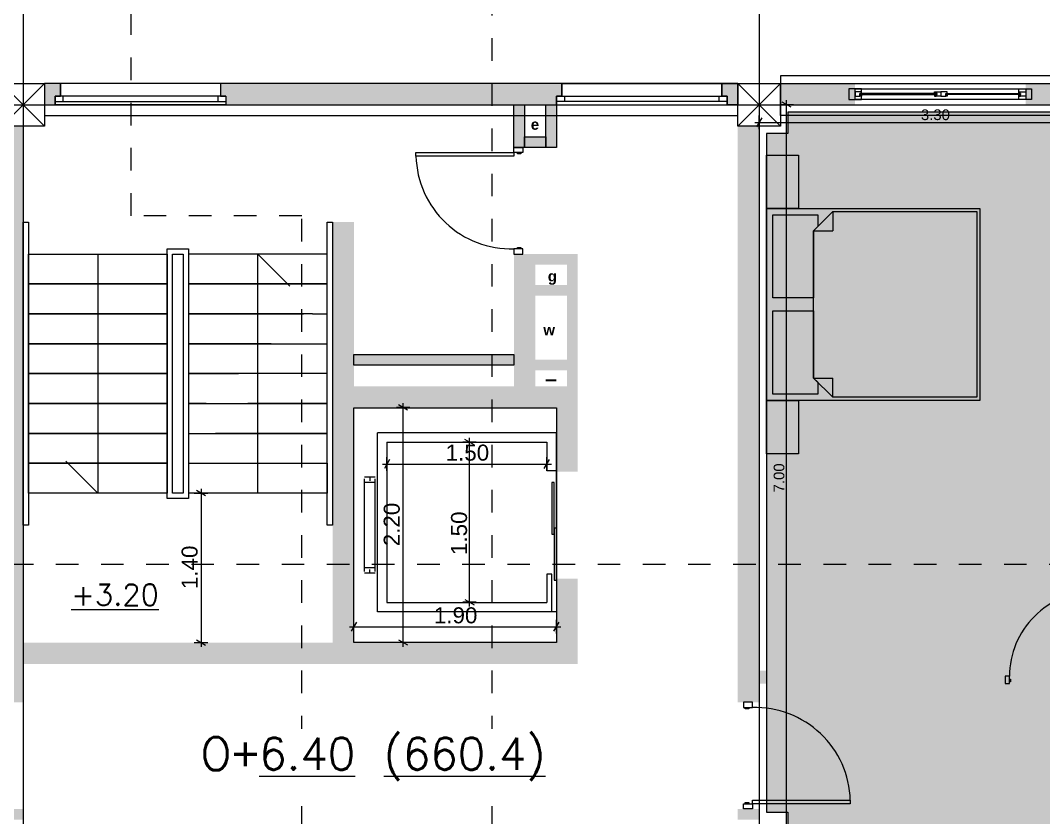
# Model space of a CAD drawing. Header units: millimetres. Extents: x 475616349 to 476941521, y 4620115302 to 4621446928.
# Drawn here: x 476504612 to 476514205, y 4620527026 to 4620534495 of the extents above; entities that cross this region are included whole.
import ezdxf

# ---------------------------------------------------------------- set-up
doc = ezdxf.new("R2010")
doc.units = ezdxf.units.MM
doc.header["$MEASUREMENT"] = 0
doc.set_wipeout_variables(frame=1)
doc.linetypes.add('Dashed', pattern=[423.333333, 211.666667, -211.666667])
doc.linetypes.add('Wipeout_Contour', pattern=[1000, 0, -1000])
for name, color, linetype, lineweight in [('2D Drafting - General_Pen_No__1_Pen_No__7', 7, 'Continuous', 0), ('2D Drafting - General_Pen_No__1_Pen_No__7_Pen_No__7', 7, 'Continuous', 0), ('2D Drafting - General_Pen_No__250_Pen_No__7_Pen_No__154', 154, 'Continuous', 0), ('2D Drafting - General_Pen_No__250_Pen_No__7_Pen_No__250', 7, 'Continuous', 0), ('2D Drafting - General_Pen_No__250_Pen_No__7_Pen_No__7', 7, 'Continuous', 0), ('2D Drafting - General_Pen_No__7_Pen_No__7_Pen_No__7', 7, 'Continuous', 0), ('Doors_Pen_No__7_Pen_No__7_Pen_No__7', 7, 'Continuous', 0), ('G-Anno-Nplt_Pen_No__151', 151, 'Continuous', 0), ('G-Anno-Nplt_Pen_No__4', 7, 'Continuous', 0), ('G-Anno-Nplt_Pen_No__7', 7, 'Continuous', 0), ('gegmebi_Pen_No__7_Pen_No__7', 7, 'Continuous', 0), ('kar-panjara_Pen_No__7_Pen_No__7_Pen_No__7', 7, 'Continuous', 0), ('New_._Pen_No__1', 1, 'Continuous', 0), ('New_2D Drafting - General_Pen_No__250_Pen_No__7_Pen_No__154', 154, 'Continuous', 0), ('New_2D Drafting - General_Pen_No__250_Pen_No__7_Pen_No__250', 7, 'Continuous', 0), ('New_2D Drafting - General_Pen_No__250_Pen_No__7_Pen_No__7', 7, 'Continuous', 0), ('New_2D Drafting - General_Pen_No__30_Pen_No__9_Pen_No__9_Pen_No__250', 7, 'Continuous', 0), ('New_2D Drafting - General_Pen_No__30_Pen_No__9_Pen_No__9_Pen_No__4', 7, 'Continuous', 0), ('New_2D Drafting - General_Pen_No__30_Pen_No__9_Pen_No__9_Pen_No__7', 7, 'Continuous', 0), ('New_R03_Nakveti_Pen_No__250', 7, 'Continuous', 0), ('New_R03_Nakveti_Pen_No__4', 7, 'Continuous', 0), ('New_reg_nak_Pen_No__7', 7, 'Continuous', 0), ('New_shenobebi_Pen_No__1', 1, 'Continuous', 0), ('New_shenobebi_Pen_No__7', 7, 'Continuous', 0), ('New_Structural - Bearing_Pen_No__250', 7, 'Continuous', 0), ('New_zoma_Pen_No__4', 7, 'Continuous', 0), ('New_zoma_Pen_No__7', 7, 'Continuous', 0), ('zoma_Pen_No__142', 142, 'Continuous', 0), ('zoma_Pen_No__5_Pen_No__5', 5, 'Continuous', 0)]:
    doc.layers.add(name, color=color, linetype=linetype, lineweight=lineweight)
for name, color, linetype in [('New_R03_Nakveti', 7, 'Continuous'), ('New_zoma', 7, 'Continuous'), ('zoma', 7, 'Continuous')]:
    doc.layers.add(name, color=color, linetype=linetype)
doc.styles.add('GENERATED_STYLE_1', font='arial.ttf')
doc.styles.add('GENERATED_STYLE_2', font='arial.ttf')
doc.styles.add('GENERATED_STYLE_3', font='arialbd.ttf')
doc.dimstyles.new('GENERATED_STYLE__15', dxfattribs={"dimtxt": 150, "dimasz": 64.421331, "dimexe": 0.18, "dimexo": 3, "dimgap": 0.09, "dimtad": 1, "dimlfac": 0.001, "dimzin": 0, "dimdsep": 46, "dimtxsty": 'GENERATED_STYLE_2', "dimblk": 'ARROWHEAD_2', "dimblk1": 'ARROWHEAD_2', "dimblk2": 'ARROWHEAD_2', "dimcen": 0.09, "dimclrd": 142, "dimclre": 142, "dimclrt": 142, "dimadec": 0, "dimazin": 0, "dimtfac": 1, "dimtdec": 4, "dimtmove": 0, "dimatfit": 3, "dimfxl": 1, "dimtolj": 1, "dimtzin": 0, "dimarcsym": 0})
doc.dimstyles.new('GENERATED_STYLE__18', dxfattribs={"dimtxt": 100, "dimasz": 64.421331, "dimexe": 0.18, "dimexo": 3, "dimgap": 0.09, "dimtad": 1, "dimtih": 1, "dimtoh": 1, "dimlfac": 0.001, "dimzin": 0, "dimdsep": 46, "dimtxsty": 'GENERATED_STYLE_1', "dimblk": 'ARROWHEAD_2', "dimblk1": 'ARROWHEAD_2', "dimblk2": 'ARROWHEAD_2', "dimcen": 0.09, "dimclrd": 7, "dimclre": 7, "dimclrt": 7, "dimadec": 0, "dimazin": 0, "dimtfac": 1, "dimtdec": 4, "dimtmove": 0, "dimatfit": 3, "dimfxl": 1, "dimtolj": 1, "dimtzin": 0, "dimarcsym": 0})
doc.dimstyles.new('GENERATED_STYLE__19', dxfattribs={"dimtxt": 100, "dimasz": 64.421331, "dimexe": 0.18, "dimexo": 3, "dimgap": 0.09, "dimtad": 1, "dimlfac": 0.001, "dimzin": 0, "dimdsep": 46, "dimtxsty": 'GENERATED_STYLE_1', "dimblk": 'ARROWHEAD_2', "dimblk1": 'ARROWHEAD_2', "dimblk2": 'ARROWHEAD_2', "dimcen": 0.09, "dimclrd": 7, "dimclre": 7, "dimclrt": 7, "dimadec": 0, "dimazin": 0, "dimtfac": 1, "dimtdec": 4, "dimtmove": 0, "dimatfit": 3, "dimfxl": 1, "dimtolj": 1, "dimtzin": 0, "dimarcsym": 0})
doc.dimstyles.new('GENERATED_STYLE__27', dxfattribs={"dimtxt": 150, "dimasz": 64.421331, "dimexe": 0.18, "dimexo": 3, "dimgap": 0.09, "dimtad": 1, "dimtih": 1, "dimtoh": 1, "dimlfac": 0.001, "dimzin": 0, "dimdsep": 46, "dimtxsty": 'GENERATED_STYLE_2', "dimblk": 'ARROWHEAD_2', "dimblk1": 'ARROWHEAD_2', "dimblk2": 'ARROWHEAD_2', "dimcen": 0.09, "dimclrd": 142, "dimclre": 142, "dimclrt": 142, "dimadec": 0, "dimazin": 0, "dimtfac": 1, "dimtdec": 4, "dimtmove": 0, "dimatfit": 3, "dimfxl": 1, "dimtolj": 1, "dimtzin": 0, "dimarcsym": 0})
doc.dimstyles.new('GENERATED_STYLE__28', dxfattribs={"dimtxt": 150, "dimasz": 64.421331, "dimexe": 0.18, "dimexo": 3, "dimgap": 0.09, "dimtad": 1, "dimlfac": 0.001, "dimzin": 0, "dimdsep": 46, "dimtxsty": 'GENERATED_STYLE_2', "dimblk": 'ARROWHEAD_2', "dimblk1": 'ARROWHEAD_2', "dimblk2": 'ARROWHEAD_2', "dimcen": 0.09, "dimclrd": 142, "dimclre": 142, "dimclrt": 142, "dimadec": 0, "dimazin": 0, "dimtfac": 1, "dimtdec": 4, "dimtmove": 2, "dimatfit": 3, "dimfxl": 1, "dimtolj": 1, "dimtzin": 0, "dimarcsym": 0})

# ---------------------------------------------------------------- blocks, each defined once
blk = doc.blocks.new('Bed Layout 23_2')
at = {"layer": 'New_R03_Nakveti_Pen_No__4', "color": 7, "linetype": 'Continuous', "lineweight": 0}
for p, q in [((-900, 0), (-1399.9, 0)), ((-1399.9, 0), (-1399.9, -300)), ((-900, -300), (-900, 0)), ((900, 0), (-900, 0)), ((-900, 0), (-900, -2000)), ((1399.9, 0), (900, 0)), ((900, 0), (900, -300)), ((900, -2000), (900, 0)), ((1399.9, -300), (1399.9, 0)), ((-1399.9, -300), (-900, -300)), ((900, -300), (1399.9, -300)), ((-690, -440), (-870, -620)), ((0, -440), (-690, -440)), ((-690, -440), (-690, -620)), ((690, -440), (0, -440)), ((870, -620), (690, -440)), ((690, -440), (690, -620)), ((-870, -620), (-870, -1970)), ((-870, -620), (-690, -620)), ((870, -620), (690, -620)), ((870, -1970), (870, -620)), ((-900, -2000), (900, -2000)), ((-870, -1970), (0, -1970)), ((0, -1970), (870, -1970))]:
    blk.add_line(p, q, dxfattribs=at)
at = {"layer": 'New_R03_Nakveti_Pen_No__4', "color": 7, "linetype": 'Continuous', "lineweight": 0, "flags": 128}
for points in [[(-60, -440), (-60, -60), (-840, -60), (-840, -480), (-730, -480), (-690, -440)], [(690, -440), (730, -480), (840, -480), (840, -60), (60, -60), (60, -440)]]:
    blk.add_lwpolyline(points, close=True, dxfattribs=at)
blk = doc.blocks.new('*D1454', base_point=(476577134.1, 4620325125.7))
at = {"layer": 'zoma_Pen_No__142', "color": 142, "linetype": 'Continuous', "lineweight": 0, "transparency": 16777216}
for p, q in [((476506347.7, 4620530041.4), (476506262.9, 4620530090.3)), ((476506305.3, 4620530107.3), (476506305.3, 4620530065.8)), ((476506241.7, 4620530065.8), (476506368.9, 4620530065.8)), ((476506305.3, 4620530065.8), (476506305.3, 4620528665.8)), ((476506241.7, 4620528665.8), (476506368.9, 4620528665.8)), ((476506262.9, 4620528690.3), (476506347.7, 4620528641.4)), ((476506305.3, 4620528665.8), (476506305.3, 4620528624.4))]:
    blk.add_line(p, q, dxfattribs=at)
at = {"layer": 'zoma_Pen_No__142', "color": 142, "lineweight": 0, "transparency": 16777216, "insert": (476506275.3, 4620529166.3), "char_height": 150, "attachment_point": 7, "rotation": 90, "style": 'GENERATED_STYLE_2'}
blk.add_mtext('\\A1;{\\pql;\\fArial CYR|b0|i0|c204|p34;1.40}', dxfattribs=at)
blk = doc.blocks.new('ARROWHEAD_2')
at = {"color": 0, "linetype": 'Continuous', "lineweight": 0}
for p, q in [((0, 0), (-1, 0)), ((-0.38, -0.66), (0.38, 0.66))]:
    blk.add_line(p, q, dxfattribs=at)
blk = doc.blocks.new('*D1517', base_point=(476577134.1, 4620325125.7))
at = {"layer": 'zoma_Pen_No__142', "color": 142, "linetype": 'Continuous', "lineweight": 0, "transparency": 16777216}
for p, q in [((476506347.7, 4620530041.4), (476506262.9, 4620530090.3)), ((476506305.3, 4620530107.3), (476506305.3, 4620530065.8)), ((476506241.7, 4620530065.8), (476506368.9, 4620530065.8)), ((476506305.3, 4620530065.8), (476506305.3, 4620528665.8)), ((476506241.7, 4620528665.8), (476506368.9, 4620528665.8)), ((476506262.9, 4620528690.3), (476506347.7, 4620528641.4)), ((476506305.3, 4620528665.8), (476506305.3, 4620528624.4))]:
    blk.add_line(p, q, dxfattribs=at)
at = {"layer": 'zoma_Pen_No__142', "color": 142, "lineweight": 0, "transparency": 16777216, "insert": (476506275.3, 4620529166.3), "char_height": 150, "attachment_point": 7, "rotation": 90, "style": 'GENERATED_STYLE_2'}
blk.add_mtext('\\A1;{\\pql;\\fArial CYR|b0|i0|c204|p34;1.40}', dxfattribs=at)
blk = doc.blocks.new('*D1518', base_point=(476577134.1, 4620325125.7))
at = {"layer": 'zoma_Pen_No__142', "color": 142, "linetype": 'Continuous', "lineweight": 0, "transparency": 16777216}
for p, q in [((476507762.8, 4620528856), (476507713.9, 4620528771.2)), ((476507738.4, 4620528750), (476507738.4, 4620528877.1)), ((476509613.9, 4620528771.2), (476509662.8, 4620528856)), ((476509638.4, 4620528750), (476509638.4, 4620528877.1)), ((476507696.9, 4620528813.6), (476507738.4, 4620528813.6)), ((476507738.4, 4620528813.6), (476509638.4, 4620528813.6)), ((476509638.4, 4620528813.6), (476509679.8, 4620528813.6))]:
    blk.add_line(p, q, dxfattribs=at)
at = {"layer": 'zoma_Pen_No__142', "color": 142, "lineweight": 0, "transparency": 16777216, "insert": (476508488.8, 4620528843.6), "char_height": 150, "attachment_point": 7, "style": 'GENERATED_STYLE_2'}
blk.add_mtext('\\A1;{\\pql;\\fArial CYR|b0|i0|c204|p34;1.90}', dxfattribs=at)
blk = doc.blocks.new('*D1519', base_point=(476577134.1, 4620325125.7))
at = {"layer": 'zoma_Pen_No__142', "color": 142, "linetype": 'Continuous', "lineweight": 0, "transparency": 16777216}
for p, q in [((476508864.9, 4620530519.4), (476508780.1, 4620530568.3)), ((476508822.5, 4620530543.8), (476508822.5, 4620530585.3)), ((476508886.1, 4620530543.8), (476508758.9, 4620530543.8)), ((476508822.5, 4620529043.8), (476508822.5, 4620530543.8)), ((476508886.1, 4620529043.8), (476508758.9, 4620529043.8)), ((476508780.1, 4620529068.3), (476508864.9, 4620529019.4)), ((476508822.5, 4620529002.4), (476508822.5, 4620529043.8))]:
    blk.add_line(p, q, dxfattribs=at)
at = {"layer": 'zoma_Pen_No__142', "color": 142, "lineweight": 0, "transparency": 16777216, "insert": (476508801.5, 4620529485.8), "char_height": 150, "attachment_point": 7, "rotation": 90, "style": 'GENERATED_STYLE_2'}
blk.add_mtext('\\A1;{\\pql;\\fArial CYR|b0|i0|c204|p34;1.50}', dxfattribs=at)
blk = doc.blocks.new('*D1520', base_point=(476577134.1, 4620325125.7))
at = {"layer": 'zoma_Pen_No__142', "color": 142, "linetype": 'Continuous', "lineweight": 0, "transparency": 16777216}
for p, q in [((476508073.1, 4620530380.5), (476508024.2, 4620530295.7)), ((476508048.7, 4620530274.5), (476508048.7, 4620530401.7)), ((476509524.2, 4620530295.7), (476509573.1, 4620530380.5)), ((476509548.7, 4620530274.5), (476509548.7, 4620530401.7)), ((476508007.2, 4620530338.1), (476508048.7, 4620530338.1)), ((476508048.7, 4620530338.1), (476509548.7, 4620530338.1)), ((476509548.7, 4620530338.1), (476509590.1, 4620530338.1))]:
    blk.add_line(p, q, dxfattribs=at)
at = {"layer": 'zoma_Pen_No__142', "color": 142, "lineweight": 0, "transparency": 16777216, "insert": (476508599.1, 4620530368.1), "char_height": 150, "attachment_point": 7, "style": 'GENERATED_STYLE_2'}
blk.add_mtext('\\A1;{\\pql;\\fArial CYR|b0|i0|c204|p34;1.50}', dxfattribs=at)
blk = doc.blocks.new('*D1521', base_point=(476577134.1, 4620325125.7))
at = {"layer": 'zoma_Pen_No__142', "color": 142, "linetype": 'Continuous', "lineweight": 0, "transparency": 16777216}
for p, q in [((476508263.9, 4620530867.2), (476508136.7, 4620530867.2)), ((476508242.7, 4620530842.7), (476508157.9, 4620530891.7)), ((476508200.3, 4620530867.2), (476508200.3, 4620530908.7)), ((476508200.3, 4620528667.2), (476508200.3, 4620530867.2)), ((476508263.9, 4620528667.2), (476508136.7, 4620528667.2)), ((476508157.9, 4620528691.7), (476508242.7, 4620528642.7)), ((476508200.3, 4620528625.8), (476508200.3, 4620528667.2))]:
    blk.add_line(p, q, dxfattribs=at)
at = {"layer": 'zoma_Pen_No__142', "color": 142, "lineweight": 0, "transparency": 16777216, "insert": (476508170.3, 4620529567.7), "char_height": 150, "attachment_point": 7, "rotation": 90, "style": 'GENERATED_STYLE_2'}
blk.add_mtext('\\A1;{\\pql;\\fArial CYR|b0|i0|c204|p34;2.20}', dxfattribs=at)
blk = doc.blocks.new('*D1570', base_point=(476577134.1, 4620325125.7))
at = {"layer": 'New_zoma_Pen_No__4', "color": 7, "linetype": 'Continuous', "lineweight": 0, "transparency": 16777216}
for p, q in [((476511838.3, 4620533681.3), (476511753.5, 4620533730.2)), ((476511795.9, 4620533705.7), (476511795.9, 4620533747.2)), ((476511859.5, 4620533705.7), (476511732.3, 4620533705.7)), ((476511795.9, 4620526705.7), (476511795.9, 4620533705.7)), ((476511753.5, 4620526730.2), (476511838.3, 4620526681.3)), ((476511859.5, 4620526705.7), (476511732.3, 4620526705.7)), ((476511795.9, 4620526664.3), (476511795.9, 4620526705.7))]:
    blk.add_line(p, q, dxfattribs=at)
at = {"layer": 'New_zoma_Pen_No__7', "color": 7, "lineweight": 0, "transparency": 16777216, "insert": (476511775.9, 4620530072.7), "char_height": 100, "attachment_point": 7, "rotation": 90, "style": 'GENERATED_STYLE_1'}
blk.add_mtext('\\A1;{\\pql;\\fArial|b0|i0|c0|p34;7.00}', dxfattribs=at)
blk = doc.blocks.new('*D1571', base_point=(476577134.1, 4620325125.7))
at = {"layer": 'New_zoma_Pen_No__4', "color": 7, "linetype": 'Continuous', "lineweight": 0, "transparency": 16777216}
for p, q in [((476511496.9, 4620533540.1), (476511538.4, 4620533540.1)), ((476511562.8, 4620533582.5), (476511513.9, 4620533497.7)), ((476511538.4, 4620533476.5), (476511538.4, 4620533603.7)), ((476511538.4, 4620533540.1), (476514838.4, 4620533540.1)), ((476514813.9, 4620533497.7), (476514862.8, 4620533582.5)), ((476514838.4, 4620533476.5), (476514838.4, 4620533603.7)), ((476514838.4, 4620533540.1), (476514879.8, 4620533540.1))]:
    blk.add_line(p, q, dxfattribs=at)
at = {"layer": 'New_zoma_Pen_No__7', "color": 7, "lineweight": 0, "transparency": 16777216, "insert": (476513055.3, 4620533560.1), "char_height": 100, "attachment_point": 7, "style": 'GENERATED_STYLE_1'}
blk.add_mtext('\\A1;{\\pql;\\fArial|b0|i0|c0|p34;3.30}', dxfattribs=at)

msp = doc.modelspace()

# ---------------------------------------------------------------- hatches: boundary and pattern name
at = {"layer": '2D Drafting - General_Pen_No__250_Pen_No__7_Pen_No__154', "linetype": 'Continuous', "lineweight": 0}
for points in [[(476504838.366, 4620533905.882), (476504838.366, 4620533705.72), (476504938.366, 4620533705.72), (476504938.366, 4620533785.766), (476504988.372, 4620533785.766), (476504988.372, 4620533905.72), (476504938.366, 4620533905.72), (476504938.366, 4620533905.882)], [(476506488.372, 4620533905.72), (476506488.369, 4620533785.72), (476506538.366, 4620533785.72), (476506538.366, 4620533705.718), (476509638.366, 4620533705.718), (476509638.366, 4620533785.72), (476509688.363, 4620533785.72), (476509688.36, 4620533905.72)], [(476511338.366, 4620533905.882), (476511338.366, 4620533705.882), (476511238.366, 4620533705.882), (476511238.366, 4620533785.766), (476511188.363, 4620533785.766), (476511188.363, 4620533905.882), (476511238.366, 4620533905.882)]]:
    msp.add_hatch(color=154, dxfattribs=at).paths.add_polyline_path(points)
at = {"layer": '2D Drafting - General_Pen_No__250_Pen_No__7_Pen_No__7', "linetype": 'Continuous', "lineweight": 0}
for points in [[(476512438.364, 4620533705.72), (476511738.366, 4620533705.72), (476511738.366, 4620533905.72), (476512438.364, 4620533905.72)], [(476515038.366, 4620533705.72), (476514038.364, 4620533705.72), (476514038.364, 4620533905.72), (476515038.366, 4620533905.72)], [(476509338.365, 4620533705.634), (476509338.365, 4620533305.677), (476509238.365, 4620533305.677), (476509238.365, 4620533705.634)], [(476504438.366, 4620533505.72), (476504438.366, 4620528105.72), (476504638.366, 4620528105.72), (476504638.366, 4620533505.72)], [(476511338.366, 4620533505.72), (476511338.366, 4620528105.72), (476511538.366, 4620528105.72), (476511538.366, 4620533505.72)], [(476507738.366, 4620532605.677), (476507738.366, 4620531065.645), (476507538.366, 4620531065.645), (476507538.366, 4620532605.677)], [(476509238.365, 4620532305.677), (476509438.366, 4620532305.677), (476509438.366, 4620531065.645), (476509238.365, 4620531065.645)], [(476513846.57, 4620528401.713), (476511538.366, 4620528401.713), (476511538.366, 4620528281.713), (476513846.57, 4620528281.713)], [(476504438.366, 4620527105.72), (476504438.366, 4620527005.72), (476504638.366, 4620527005.72), (476504638.366, 4620527105.72)], [(476511538.366, 4620527105.72), (476511538.366, 4620527005.72), (476511338.366, 4620527005.72), (476511338.366, 4620527105.72)]]:
    msp.add_hatch(color=7, dxfattribs=at).paths.add_polyline_path(points)
at = {"layer": 'G-Anno-Nplt_Pen_No__151', "linetype": 'Continuous', "lineweight": 0, "true_color": 0x1f2f3f}
msp.add_hatch(color=169, dxfattribs=at).paths.add_polyline_path([(476511608.366, 4620527075.72), (476511808.366, 4620527075.72), (476511808.366, 4620526775.72), (476512108.366, 4620526775.72), (476512108.366, 4620525914.702), (476511708.366, 4620525914.702), (476511708.366, 4620523575.72), (476511808.366, 4620523575.72), (476511808.366, 4620523035.72), (476511708.366, 4620523035.72), (476511708.366, 4620518875.662), (476515108.366, 4620518875.662), (476515108.366, 4620516475.661), (476517868.366, 4620516475.661), (476517868.366, 4620517125.85), (476518168.366, 4620517125.85), (476518168.366, 4620517375.72), (476518268.366, 4620517375.72), (476518268.366, 4620523035.72), (476518168.366, 4620523035.72), (476518168.366, 4620523575.72), (476518268.366, 4620523575.72), (476518268.366, 4620524863.012), (476518338.366, 4620524863.012), (476518338.366, 4620526605.72), (476518238.366, 4620526605.72), (476518238.366, 4620526855.72), (476517938.366, 4620526855.72), (476517938.366, 4620527876.738), (476518338.366, 4620527876.738), (476518338.366, 4620528478.99), (476518268.366, 4620528478.99), (476518268.366, 4620532535.723), (476514768.366, 4620532535.723), (476514768.366, 4620533635.72), (476511808.366, 4620533635.72), (476511808.366, 4620533435.72), (476511608.366, 4620533435.72)])
at = {"layer": 'G-Anno-Nplt_Pen_No__7', "linetype": 'Continuous', "lineweight": 0}
msp.add_hatch(color=7, dxfattribs=at).paths.add_polyline_path([(476507538.366, 4620528465.645), (476504638.366, 4620528465.645), (476504638.366, 4620528665.645), (476507538.366, 4620528665.645)])
at = {"layer": 'New_2D Drafting - General_Pen_No__250_Pen_No__7_Pen_No__154', "linetype": 'Continuous', "lineweight": 0}
for points in [[(476507538.366, 4620531065.645), (476507738.366, 4620531065.645), (476509838.366, 4620531065.645), (476509838.366, 4620530265.645), (476509638.366, 4620530265.645), (476509638.366, 4620530865.645), (476507738.366, 4620530865.645), (476507538.366, 4620530865.645)], [(476507538.366, 4620530865.645), (476507738.366, 4620530865.645), (476507738.366, 4620528665.645), (476509638.366, 4620528665.645), (476509638.366, 4620529265.645), (476509838.366, 4620529265.645), (476509838.366, 4620528465.645), (476507538.366, 4620528465.645), (476507538.366, 4620528665.645)]]:
    msp.add_hatch(color=154, dxfattribs=at).paths.add_polyline_path(points)
at = {"layer": 'New_2D Drafting - General_Pen_No__250_Pen_No__7_Pen_No__7', "linetype": 'Continuous', "lineweight": 0}
for points in [[(476509538.366, 4620533705.677), (476509638.366, 4620533705.677), (476509638.366, 4620533305.677), (476509538.366, 4620533305.677)], [(476507738.366, 4620531266.19), (476507738.366, 4620531366.19), (476509238.366, 4620531366.19), (476509238.366, 4620531266.19)]]:
    msp.add_hatch(color=7, dxfattribs=at).paths.add_polyline_path(points)
at = {"layer": 'New_2D Drafting - General_Pen_No__30_Pen_No__9_Pen_No__9_Pen_No__4', "linetype": 'Continuous', "lineweight": 0}
for points in [[(476509338.365, 4620533405.677), (476509538.366, 4620533405.677), (476509538.366, 4620533305.677), (476509338.365, 4620533305.677)], [(476509738.366, 4620532305.677), (476509738.366, 4620532205.645), (476509438.366, 4620532205.645), (476509438.366, 4620532305.677)]]:
    msp.add_hatch(color=7, dxfattribs=at).paths.add_polyline_path(points)
at = {"layer": 'New_2D Drafting - General_Pen_No__30_Pen_No__9_Pen_No__9_Pen_No__7', "linetype": 'Continuous', "lineweight": 0}
for points in [[(476509838.366, 4620532305.677), (476509838.366, 4620531065.645), (476509738.366, 4620531065.645), (476509738.366, 4620532305.677)], [(476509438.366, 4620531915.645), (476509438.366, 4620532015.645), (476509738.366, 4620532015.645), (476509738.366, 4620531915.645)], [(476509438.366, 4620531215.647), (476509438.366, 4620531315.647), (476509738.366, 4620531315.647), (476509738.366, 4620531215.647)]]:
    msp.add_hatch(color=7, dxfattribs=at).paths.add_polyline_path(points)

# ---------------------------------------------------------------- linework, layer by layer
at = {"layer": '2D Drafting - General_Pen_No__1_Pen_No__7', "color": 7, "linetype": 'Continuous', "lineweight": 0}
for p, q in [((476504438.366, 4620533505.72), (476504838.366, 4620533905.72)), ((476504838.366, 4620533505.72), (476504438.366, 4620533905.72)), ((476511338.366, 4620533505.72), (476511738.366, 4620533905.72)), ((476511738.366, 4620533505.72), (476511338.366, 4620533905.72))]:
    msp.add_line(p, q, dxfattribs=at)
at = {"layer": '2D Drafting - General_Pen_No__1_Pen_No__7', "color": 7, "linetype": 'Continuous', "lineweight": 0, "flags": 128}
for points in [[(476504838.366, 4620533505.72), (476504438.366, 4620533505.72), (476504438.366, 4620533905.72), (476504838.366, 4620533905.72)], [(476504838.366, 4620533605.72), (476511338.366, 4620533605.72), (476511338.366, 4620533905.72), (476504838.366, 4620533905.72)], [(476511738.366, 4620533505.72), (476511338.366, 4620533505.72), (476511338.366, 4620533905.72), (476511738.366, 4620533905.72)], [(476518238.366, 4620533605.72), (476511738.366, 4620533605.72), (476511738.366, 4620533905.72), (476518238.366, 4620533905.72)]]:
    msp.add_lwpolyline(points, close=True, dxfattribs=at)
msp.add_lwpolyline([(476507048.366, 4620531465.677), (476507488.366, 4620531465.677)], dxfattribs=at)
at = {"layer": '2D Drafting - General_Pen_No__1_Pen_No__7_Pen_No__7', "color": 7, "linetype": 'Continuous', "lineweight": 0}
for centre, start, end in [((476509213.365, 4620533247.955), 181.603806, 271.603806), ((476511500.118, 4620527163.442), 1.603806, 91.603806)]:
    msp.add_arc(centre, 893.239, start, end, dxfattribs=at)
at = {"layer": '2D Drafting - General_Pen_No__250_Pen_No__7_Pen_No__250', "color": 7, "linetype": 'Continuous', "lineweight": 0, "flags": 128}
msp.add_lwpolyline([(476509338.365, 4620533705.634), (476509338.365, 4620533305.677), (476509238.365, 4620533305.677), (476509238.365, 4620533705.634)], close=True, dxfattribs=at)
at = {"layer": '2D Drafting - General_Pen_No__250_Pen_No__7_Pen_No__7', "color": 7, "linetype": 'Continuous', "lineweight": 0, "flags": 128}
for points in [[(476504838.366, 4620533905.882), (476504838.366, 4620533705.72), (476504938.366, 4620533705.72), (476504938.366, 4620533785.766), (476504988.372, 4620533785.766), (476504988.372, 4620533905.72), (476504938.366, 4620533905.72), (476504938.366, 4620533905.882)], [(476506488.372, 4620533905.72), (476506488.369, 4620533785.72), (476506538.366, 4620533785.72), (476506538.366, 4620533705.718), (476509638.366, 4620533705.718), (476509638.366, 4620533785.72), (476509688.363, 4620533785.72), (476509688.36, 4620533905.72)], [(476511338.366, 4620533905.882), (476511338.366, 4620533705.882), (476511238.366, 4620533705.882), (476511238.366, 4620533785.766), (476511188.363, 4620533785.766), (476511188.363, 4620533905.882), (476511238.366, 4620533905.882)]]:
    msp.add_lwpolyline(points, close=True, dxfattribs=at)
at = {"layer": '2D Drafting - General_Pen_No__7_Pen_No__7_Pen_No__7', "color": 7, "linetype": 'Continuous', "lineweight": 0}
msp.add_arc((476514680.392, 4620528349.448), 794.311, 89.998516, 180.0001975, dxfattribs=at)
at = {"layer": 'Doors_Pen_No__7_Pen_No__7_Pen_No__7', "color": 7, "linetype": 'Continuous', "lineweight": 0, "flags": 128}
for points in [[(476509238.365, 4620533256.288), (476509238.365, 4620533222.955), (476508320.476, 4620533222.955), (476508320.476, 4620533256.288)], [(476509323.032, 4620533305.677), (476509323.032, 4620533256.288), (476509238.365, 4620533256.288), (476509238.365, 4620533305.677)], [(476509305.032, 4620533256.288), (476509305.032, 4620533245.177), (476509271.698, 4620533245.177), (476509271.698, 4620533256.288)], [(476509323.032, 4620532305.677), (476509323.032, 4620532355.066), (476509238.365, 4620532355.066), (476509238.365, 4620532305.677)], [(476509305.032, 4620532366.177), (476509305.032, 4620532355.066), (476509271.698, 4620532355.066), (476509271.698, 4620532366.177)], [(476513846.568, 4620528281.713), (476513886.079, 4620528281.712), (476513886.081, 4620528349.446), (476513846.57, 4620528349.447)], [(476513894.969, 4620528296.112), (476513886.08, 4620528296.112), (476513886.081, 4620528322.779), (476513894.969, 4620528322.779)], [(476511390.452, 4620528105.72), (476511390.452, 4620528056.331), (476511475.118, 4620528056.331), (476511475.118, 4620528105.72)], [(476511408.452, 4620528045.22), (476511408.452, 4620528056.331), (476511441.785, 4620528056.331), (476511441.785, 4620528045.22)], [(476511390.452, 4620527105.72), (476511390.452, 4620527155.109), (476511475.118, 4620527155.109), (476511475.118, 4620527105.72)], [(476511408.452, 4620527155.109), (476511408.452, 4620527166.22), (476511441.785, 4620527166.22), (476511441.785, 4620527155.109)], [(476511475.118, 4620527155.109), (476511475.118, 4620527188.442), (476512393.007, 4620527188.442), (476512393.007, 4620527155.109)]]:
    msp.add_lwpolyline(points, close=True, dxfattribs=at)
at = {"layer": 'G-Anno-Nplt_Pen_No__4', "color": 7, "linetype": 'Continuous', "lineweight": 0, "flags": 128}
msp.add_lwpolyline([(476514768.366, 4620533635.72), (476511808.366, 4620533635.72), (476511808.366, 4620533435.72), (476511608.366, 4620533435.72), (476511608.366, 4620527075.72), (476511808.366, 4620527075.72), (476511808.366, 4620526775.72), (476512108.366, 4620526775.72), (476512108.366, 4620525914.702), (476511708.366, 4620525914.702), (476511708.366, 4620523575.72), (476511808.366, 4620523575.72), (476511808.366, 4620523035.72), (476511708.366, 4620523035.72), (476511708.366, 4620518875.662), (476515108.366, 4620518875.662)], dxfattribs=at)
at = {"layer": 'gegmebi_Pen_No__7_Pen_No__7', "color": 7, "linetype": 'Continuous', "lineweight": 0, "flags": 128}
for points in [[(476504638.366, 4620529765.677), (476504638.366, 4620532605.677), (476504688.366, 4620532605.677), (476504688.366, 4620529765.677)], [(476507488.366, 4620531579.711), (476507488.366, 4620532605.677), (476507538.366, 4620532605.677), (476507538.366, 4620529765.677), (476507488.366, 4620529765.677)], [(476505988.366, 4620532305.677), (476505988.366, 4620532025.677), (476504688.366, 4620532025.677), (476504688.366, 4620532305.677)], [(476506188.366, 4620530752.019), (476506188.366, 4620530015.677), (476505988.366, 4620530015.677), (476505988.366, 4620532355.677), (476506188.366, 4620532355.677)], [(476506038.366, 4620532305.677), (476506138.366, 4620532305.677), (476506138.366, 4620530065.677), (476506038.366, 4620530065.677)], [(476506188.366, 4620532305.677), (476506188.366, 4620532025.677), (476507488.366, 4620532025.677), (476507488.366, 4620532305.677)], [(476505988.366, 4620532025.677), (476505988.366, 4620531745.677), (476504688.366, 4620531745.677), (476504688.366, 4620532025.677)], [(476505988.366, 4620531745.677), (476505988.366, 4620531465.677), (476504688.366, 4620531465.677), (476504688.366, 4620531745.677)], [(476505988.366, 4620531465.677), (476505988.366, 4620531185.677), (476504688.366, 4620531185.677), (476504688.366, 4620531465.677)], [(476505988.366, 4620531185.677), (476505988.366, 4620530905.677), (476504688.366, 4620530905.677), (476504688.366, 4620531185.677)], [(476505988.366, 4620530905.677), (476505988.366, 4620530625.677), (476504688.366, 4620530625.677), (476504688.366, 4620530905.677)], [(476505988.366, 4620530625.677), (476505988.366, 4620530345.677), (476504688.366, 4620530345.677), (476504688.366, 4620530625.677)], [(476505988.366, 4620530345.677), (476505988.366, 4620530065.677), (476504688.366, 4620530065.677), (476504688.366, 4620530345.677)]]:
    msp.add_lwpolyline(points, close=True, dxfattribs=at)
for points in [[(476505338.366, 4620532305.677), (476505338.366, 4620530065.677), (476505038.366, 4620530365.677)], [(476506838.366, 4620530065.677), (476506838.366, 4620532305.677), (476507138.366, 4620532005.677)], [(476507351.699, 4620531745.677), (476507488.366, 4620531745.677), (476507488.366, 4620532025.677), (476506188.366, 4620532025.677), (476506188.366, 4620531745.677), (476507264.829, 4620531745.677)], [(476507351.699, 4620531745.677), (476506188.366, 4620531745.677), (476506188.366, 4620531465.677), (476507048.366, 4620531465.677)], [(476506961.496, 4620531465.677), (476506188.366, 4620531465.677), (476506188.366, 4620531185.677), (476506658.162, 4620531185.677)], [(476506749.868, 4620531185.677), (476506188.366, 4620531185.677), (476506188.366, 4620530905.677), (476506442.637, 4620530905.677)], [(476506441.699, 4620530905.677), (476507488.366, 4620530905.677), (476507488.366, 4620531185.677), (476506738.366, 4620531185.677)], [(476506188.366, 4620530625.677), (476507488.366, 4620530625.677), (476507488.366, 4620530905.677), (476506745.033, 4620530905.677)], [(476506354.829, 4620530905.677), (476506188.366, 4620530905.677), (476506188.366, 4620530752.019)], [(476506188.366, 4620530391.831), (476506188.366, 4620530345.677), (476507488.366, 4620530345.677), (476507488.366, 4620530625.677), (476506441.699, 4620530625.677)], [(476506188.366, 4620530345.677), (476507488.366, 4620530345.677), (476507488.366, 4620530065.677), (476506188.366, 4620530065.677)]]:
    msp.add_lwpolyline(points, dxfattribs=at)
at = {"layer": 'kar-panjara_Pen_No__7_Pen_No__7_Pen_No__7', "color": 7, "linetype": 'Continuous', "lineweight": 0, "flags": 128}
for points in [[(476512498.039, 4620533855.664), (476512378.039, 4620533855.664), (476512378.039, 4620533755.664), (476512498.039, 4620533755.664)], [(476514038.366, 4620533755.665), (476512438.364, 4620533755.72), (476512438.364, 4620533855.665), (476514038.366, 4620533855.61)], [(476512438.364, 4620533785.78), (476512483.364, 4620533785.78), (476512483.364, 4620533800.78), (476512483.364, 4620533810.78), (476512498.039, 4620533810.78), (476512498.039, 4620533825.78), (476512438.364, 4620533825.78)], [(476513242.936, 4620533785.78), (476513197.936, 4620533785.78), (476513197.936, 4620533800.78), (476513197.936, 4620533810.78), (476513182.936, 4620533810.78), (476513182.936, 4620533825.78), (476513242.936, 4620533825.78)], [(476513242.936, 4620533785.78), (476513287.936, 4620533785.78), (476513287.936, 4620533800.78), (476513287.936, 4620533810.78), (476513302.936, 4620533810.78), (476513302.936, 4620533825.78), (476513242.936, 4620533825.78)], [(476513972.936, 4620533855.664), (476514092.936, 4620533855.664), (476514092.936, 4620533755.664), (476513972.936, 4620533755.664)], [(476514038.366, 4620533785.78), (476513987.936, 4620533785.78), (476513987.936, 4620533800.78), (476513987.936, 4620533810.78), (476513972.936, 4620533810.78), (476513972.936, 4620533825.78), (476514038.366, 4620533825.78)], [(476512483.364, 4620533800.78), (476513207.204, 4620533800.78), (476513207.204, 4620533810.78), (476512483.364, 4620533810.78)], [(476512498.039, 4620533785.78), (476512483.364, 4620533785.78), (476512483.364, 4620533800.78), (476512498.039, 4620533800.78)], [(476513182.936, 4620533785.78), (476513197.936, 4620533785.78), (476513197.936, 4620533800.78), (476513182.936, 4620533800.78)], [(476513987.936, 4620533800.78), (476513287.936, 4620533800.78), (476513287.936, 4620533810.78), (476513987.936, 4620533810.78)], [(476513302.936, 4620533785.78), (476513287.936, 4620533785.78), (476513287.936, 4620533800.78), (476513302.936, 4620533800.78)], [(476513972.936, 4620533785.78), (476513987.936, 4620533785.78), (476513987.936, 4620533800.78), (476513972.936, 4620533800.78)]]:
    msp.add_lwpolyline(points, close=True, dxfattribs=at)
at = {"layer": 'New_2D Drafting - General_Pen_No__250_Pen_No__7_Pen_No__250', "color": 7, "linetype": 'Continuous', "lineweight": 0, "flags": 128}
for points in [[(476509538.366, 4620533705.677), (476509638.366, 4620533705.677), (476509638.366, 4620533305.677), (476509538.366, 4620533305.677)], [(476507738.366, 4620531266.19), (476507738.366, 4620531366.19), (476509238.366, 4620531366.19), (476509238.366, 4620531266.19)]]:
    msp.add_lwpolyline(points, close=True, dxfattribs=at)
at = {"layer": 'New_2D Drafting - General_Pen_No__30_Pen_No__9_Pen_No__9_Pen_No__250', "color": 7, "linetype": 'Continuous', "lineweight": 0, "flags": 128}
msp.add_lwpolyline([(476509338.365, 4620533405.677), (476509538.366, 4620533405.677), (476509538.366, 4620533305.677), (476509338.365, 4620533305.677)], close=True, dxfattribs=at)
at = {"layer": 'New_R03_Nakveti_Pen_No__250', "color": 7, "linetype": 'Continuous', "lineweight": 0}
for p, q in [((476507936.806, 4620530215.645), (476507836.806, 4620530215.645)), ((476507836.806, 4620529332.312), (476507836.806, 4620530198.978)), ((476507886.806, 4620530215.645), (476507886.806, 4620530182.312)), ((476507936.806, 4620529332.312), (476507936.806, 4620530198.978)), ((476507936.806, 4620530165.645), (476507836.806, 4620530165.645)), ((476507936.806, 4620529365.645), (476507836.806, 4620529365.645)), ((476507886.806, 4620529315.645), (476507886.806, 4620529348.978)), ((476507936.806, 4620529315.645), (476507836.806, 4620529315.645))]:
    msp.add_line(p, q, dxfattribs=at)
at = {"layer": 'New_R03_Nakveti_Pen_No__4', "color": 7, "linetype": 'Continuous', "lineweight": 0}
for p, q in [((476507958.994, 4620528952.574), (476507958.994, 4620530631.947)), ((476509638.366, 4620530631.947), (476507958.994, 4620530631.947)), ((476509638.366, 4620530277.313), (476509638.366, 4620530631.947)), ((476508048.68, 4620530542.26), (476508048.68, 4620529042.26)), ((476508048.68, 4620530542.26), (476509548.68, 4620530542.26)), ((476509548.68, 4620530542.26), (476509548.68, 4620530277.313)), ((476509548.68, 4620530277.313), (476509638.366, 4620530277.313)), ((476509638.366, 4620529307.208), (476509638.366, 4620530277.313)), ((476509593.523, 4620529307.208), (476509548.68, 4620529307.208)), ((476509548.68, 4620529307.208), (476509548.68, 4620529042.26)), ((476509593.523, 4620528952.574), (476509593.523, 4620529307.208)), ((476509638.366, 4620529307.208), (476509638.366, 4620528952.574)), ((476508048.68, 4620529042.26), (476509548.68, 4620529042.26)), ((476509638.366, 4620528952.574), (476507958.994, 4620528952.574))]:
    msp.add_line(p, q, dxfattribs=at)
for points in [[(476509615.945, 4620529680.153), (476509615.945, 4620530165.205), (476509593.523, 4620530165.205), (476509593.523, 4620529680.153)], [(476509638.366, 4620529251.154), (476509638.366, 4620529736.207), (476509615.945, 4620529736.207), (476509615.945, 4620529251.154)]]:
    msp.add_lwpolyline(points, close=True, dxfattribs=at)
at = {"layer": 'New_reg_nak_Pen_No__7', "color": 7, "linetype": 'Continuous', "lineweight": 0, "flags": 128}
msp.add_lwpolyline([(476515038.366, 4620533905.72), (476515038.366, 4620533975.72), (476511738.366, 4620533975.72), (476511738.366, 4620533905.72)], dxfattribs=at)
at = {"layer": 'New_shenobebi_Pen_No__1', "color": 1, "linetype": 'Dashed', "lineweight": 0}
for points in [[(476507249.487, 4620513374.09), (476507249.487, 4620532665.747), (476505651.014, 4620532665.747), (476505651.014, 4620538202.956)], [(476509034.604, 4620513374.09), (476509034.604, 4620538202.956)], [(476493091.567, 4620529401.422), (476544164.78, 4620529401.422)]]:
    msp.add_lwpolyline(points, dxfattribs=at)
at = {"layer": 'New_shenobebi_Pen_No__7', "color": 7, "linetype": 'Continuous', "lineweight": 0}
msp.add_lwpolyline([(476507738.366, 4620528665.645), (476507738.366, 4620530865.645), (476509638.366, 4620530865.645), (476509638.366, 4620528665.645)], close=True, dxfattribs=at)
at = {"layer": 'New_Structural - Bearing_Pen_No__250', "color": 7, "linetype": 'Continuous', "lineweight": 0}
for p, q in [((476504988.372, 4620533905.766), (476504988.369, 4620533785.766)), ((476506488.372, 4620533905.72), (476504988.372, 4620533905.766)), ((476506488.372, 4620533905.72), (476506488.369, 4620533785.72)), ((476509688.36, 4620533905.72), (476511188.36, 4620533905.766)), ((476509688.36, 4620533905.72), (476509688.363, 4620533785.72)), ((476511188.36, 4620533905.766), (476511188.363, 4620533785.766)), ((476504938.367, 4620533735.768), (476504938.366, 4620533705.768)), ((476504938.369, 4620533785.768), (476504938.367, 4620533735.768)), ((476504938.369, 4620533785.768), (476504938.367, 4620533735.768)), ((476504938.367, 4620533735.768), (476505013.367, 4620533735.765)), ((476505013.369, 4620533785.765), (476504938.369, 4620533785.768)), ((476504988.369, 4620533785.766), (476504938.369, 4620533785.768)), ((476504988.369, 4620533785.766), (476504938.369, 4620533785.768)), ((476505013.367, 4620533735.765), (476505013.369, 4620533785.765)), ((476505013.367, 4620533735.765), (476506463.367, 4620533735.721)), ((476506463.369, 4620533785.721), (476505013.369, 4620533785.765)), ((476506463.369, 4620533785.721), (476506463.367, 4620533735.721)), ((476506463.367, 4620533735.721), (476506538.367, 4620533735.718)), ((476506538.369, 4620533785.718), (476506463.369, 4620533785.721)), ((476506488.369, 4620533785.72), (476506538.369, 4620533785.718)), ((476506488.369, 4620533785.72), (476506538.369, 4620533785.718)), ((476506538.367, 4620533735.718), (476506538.366, 4620533705.718)), ((476506538.369, 4620533785.718), (476506538.367, 4620533735.718)), ((476506538.369, 4620533785.718), (476506538.367, 4620533735.718)), ((476509638.363, 4620533785.718), (476509713.363, 4620533785.721)), ((476509688.363, 4620533785.72), (476509638.363, 4620533785.718)), ((476509688.363, 4620533785.72), (476509638.363, 4620533785.718)), ((476509638.363, 4620533785.718), (476509638.365, 4620533735.718)), ((476509638.363, 4620533785.718), (476509638.365, 4620533735.718)), ((476509713.365, 4620533735.721), (476509638.365, 4620533735.718)), ((476509638.365, 4620533735.718), (476509638.366, 4620533705.718)), ((476509713.363, 4620533785.721), (476511163.363, 4620533785.765)), ((476509713.363, 4620533785.721), (476509713.365, 4620533735.721)), ((476511163.365, 4620533735.765), (476509713.365, 4620533735.721)), ((476511163.363, 4620533785.765), (476511238.363, 4620533785.768)), ((476511163.365, 4620533735.765), (476511163.363, 4620533785.765)), ((476511238.365, 4620533735.768), (476511163.365, 4620533735.765)), ((476511188.363, 4620533785.766), (476511238.363, 4620533785.768)), ((476511188.363, 4620533785.766), (476511238.363, 4620533785.768)), ((476511238.363, 4620533785.768), (476511238.365, 4620533735.768)), ((476511238.363, 4620533785.768), (476511238.365, 4620533735.768)), ((476511238.365, 4620533735.768), (476511238.366, 4620533705.768)), ((476506538.366, 4620533705.718), (476504938.366, 4620533705.768)), ((476509638.366, 4620533705.718), (476511238.366, 4620533705.768))]:
    msp.add_line(p, q, dxfattribs=at)
at = {"layer": 'zoma_Pen_No__5_Pen_No__5', "color": 5, "linetype": 'Continuous', "lineweight": 0}
for p, q in [((476504638.366, 4620537415.317), (476504638.366, 4620512704.511)), ((476511538.366, 4620537415.317), (476511538.366, 4620512704.511)), ((476493657.815, 4620533705.72), (476543544.196, 4620533705.72)), ((476493657.815, 4620533705.72), (476543544.196, 4620533705.72))]:
    msp.add_line(p, q, dxfattribs=at)

# ---------------------------------------------------------------- block references
at = {"layer": 'New_R03_Nakveti', "color": 7, "linetype": 'Continuous', "lineweight": 0, "xscale": -0.9999999999999998, "zscale": 1000, "rotation": 90.0029726951062}
msp.add_blockref('Bed Layout 23_2', (476511608.293, 4620531834.421), dxfattribs=at)

# ---------------------------------------------------------------- texts
at = {"layer": 'New_._Pen_No__1', "color": 1, "linetype": 'Continuous', "lineweight": 0, "char_height": 100, "attachment_point": 2, "style": 'GENERATED_STYLE_3'}
for s, insert in [('\\A1;{\\pqc;\\fArial|b1|i0|c0|p34;e}', (476509436.51, 4620533570.974)), ('\\A1;{\\pqc;\\fArial|b1|i0|c0|p34;g}', (476509599.65, 4620532148.799)), ('\\A1;{\\pqc;\\fArial|b1|i0|c0|p34;w}', (476509569.588, 4620531644.585))]:
    msp.add_mtext(s, dxfattribs=dict(at, insert=insert))
at = {"layer": 'New_._Pen_No__1', "color": 1, "linetype": 'Continuous', "lineweight": 0, "insert": (476509536.348, 4620531123.058), "char_height": 100, "attachment_point": 2, "rotation": 90, "style": 'GENERATED_STYLE_3'}
msp.add_mtext('\\A1;{\\pqc;\\fArial|b1|i0|c0|p34;I}', dxfattribs=at)

# ---------------------------------------------------------------- dimensions: what is measured, and where the dimension line sits
at = {"layer": 'New_zoma', "color": 7, "linetype": 'Continuous', "lineweight": 0}
dim = msp.add_linear_dim(base=(476511795.899, 4620533705.72), p1=(476512038.366, 4620526705.72), p2=(476511738.366, 4620533705.72), angle=90, dimstyle='GENERATED_STYLE__19', dxfattribs=at)
dim.commit()
dim.dimension.update_dxf_attribs({"geometry": '*D1570', "text_midpoint": (476511725.899, 4620530202.574), "dimtype": 160, "text_rotation": 90})
dim = msp.add_linear_dim(base=(476514838.366, 4620533540.094), p1=(476511538.366, 4620533505.72), p2=(476514838.366, 4620533705.555), dimstyle='GENERATED_STYLE__18', dxfattribs=at)
dim.commit()
dim.dimension.update_dxf_attribs({"geometry": '*D1571', "text_midpoint": (476513185.22, 4620533610.094), "dimtype": 160})
at = {"layer": 'zoma', "color": 142, "linetype": 'Continuous', "lineweight": 0}
for base, p1, p2, angle, dimstyle, picture, middle in [((476508200.308, 4620530867.214), (476508225.338, 4620528667.214), (476508342.145, 4620530867.214), 90, 'GENERATED_STYLE__15', '*D1521', (476508095.308, 4620529762.494)), ((476508822.523, 4620530543.829), (476509026.091, 4620529043.829), (476508999.993, 4620530543.829), 90, 'GENERATED_STYLE__28', '*D1519', (476508726.523, 4620529680.661)), ((476506305.3, 4620528665.84), (476506305.3, 4620530065.84), (476506305.3, 4620528665.84), 270, 'GENERATED_STYLE__15', '*D1454', (476506200.3, 4620529361.12)), ((476506305.3, 4620528665.84), (476506305.3, 4620530065.84), (476506305.3, 4620528665.84), 270, 'GENERATED_STYLE__15', '*D1517', (476506200.3, 4620529361.12))]:
    dim = msp.add_linear_dim(base=base, p1=p1, p2=p2, angle=angle, dimstyle=dimstyle, dxfattribs=at)
    dim.commit()
    dim.dimension.update_dxf_attribs({"geometry": picture, "text_midpoint": middle, "dimtype": 160, "text_rotation": 90})
for base, p1, p2, picture, middle in [((476509548.68, 4620530338.099), (476508048.68, 4620530542.26), (476509548.68, 4620530542.26), '*D1520', (476508793.96, 4620530443.099)), ((476509638.366, 4620528813.576), (476507738.366, 4620528913.561), (476509638.366, 4620528913.561), '*D1518', (476508683.646, 4620528918.576))]:
    dim = msp.add_linear_dim(base=base, p1=p1, p2=p2, dimstyle='GENERATED_STYLE__27', dxfattribs=at)
    dim.commit()
    dim.dimension.update_dxf_attribs({"geometry": picture, "text_midpoint": middle, "dimtype": 160})

# ---------------------------------------------------------------- next in the draw order: wipeouts: each hides what was drawn before it
at = {"color": 1, "linetype": 'Wipeout_Contour', "lineweight": 0, "ltscale": 18580138366.43795}
msp.add_wipeout([(476505043.935, 4620529209.004), (476505954.13, 4620529209.004), (476505954.13, 4620528926.651), (476505043.935, 4620528926.651)], dxfattribs=at).dxf.layer = 'New_._Pen_No__1'
at = {"color": 1, "linetype": 'Wipeout_Contour', "lineweight": 0, "ltscale": 18580133465.27779}
msp.add_wipeout([(476506497.377, 4620527854.538), (476509338.376, 4620527854.538), (476509338.376, 4620527318.638), (476506497.377, 4620527318.638)], dxfattribs=at).dxf.layer = 'New_._Pen_No__1'

# ---------------------------------------------------------------- next in the draw order: texts
at = {"layer": 'New_._Pen_No__1', "color": 1, "linetype": 'Continuous', "lineweight": 0, "attachment_point": 2}
for s, insert, char_height in [('\\A1;{\\pqc;\\Ftxt.shx;\\L\\L+3\\Ftxt.shx;.\\Ftxt.shx;2\\Ftxt.shx;0}', (476505499.033, 4620529213.993), 200), ('\\A1;{\\pqc;\\Ftxt.shx;O\\fArial|b0|i0|c0|p34;\\H1.029412x;+\\Ftxt.shx;\\L\\H0.943673x;\\L6.40 (660.\\Ftxt.shx;4\\Ftxt.shx;)}', (476507917.876, 4620527781.874), 308.823529)]:
    msp.add_mtext(s, dxfattribs=dict(at, insert=insert, char_height=char_height))

doc.saveas('drawing.dxf')
